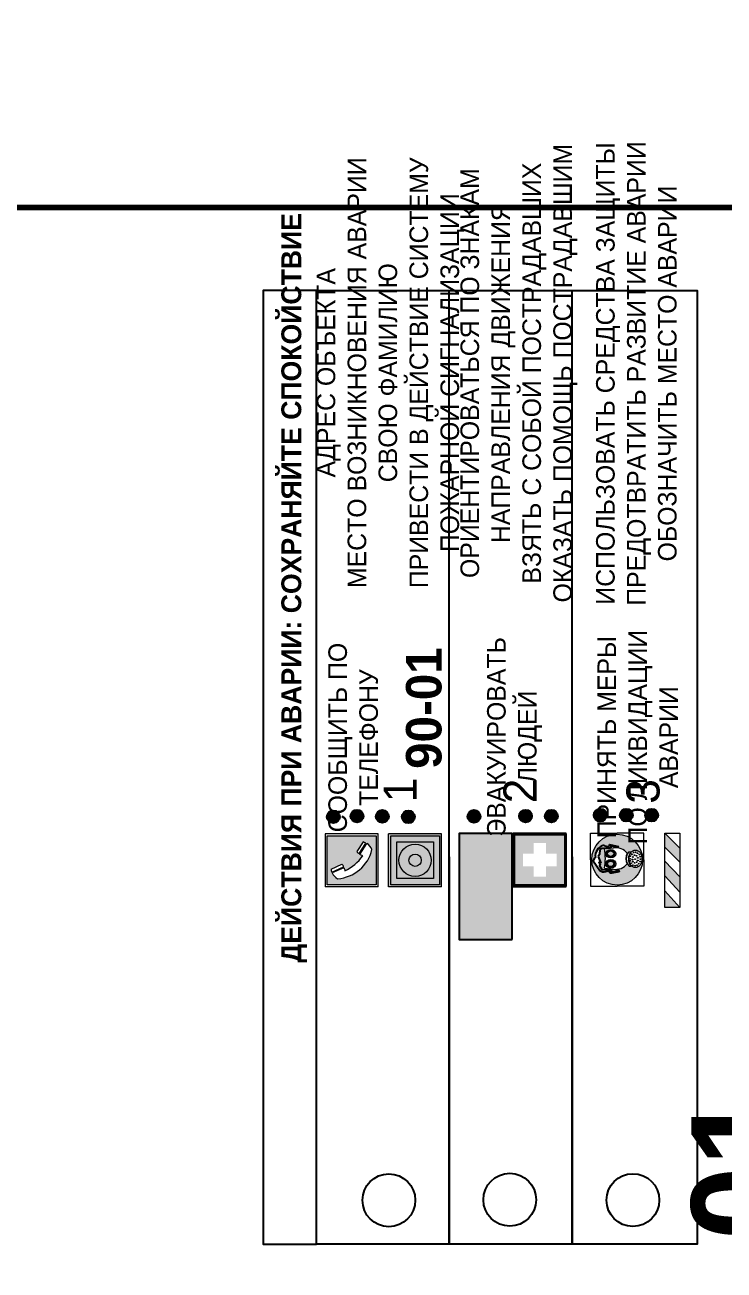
# Model space of a CAD drawing. Header units: millimetres. Extents: x 13114 to 67229, y 22859 to 38520.
# Drawn here: x 19260.1 to 19365.5, y 24905.1 to 25092.8 of the extents above; entities that cross this region are included whole.
import ezdxf

# ---------------------------------------------------------------- set-up
doc = ezdxf.new("R2010")
doc.units = ezdxf.units.MM
doc.styles.add('обычный', font='arial.ttf')

# ---------------------------------------------------------------- blocks, each defined once
blk = doc.blocks.new('A$C38D26F80')
h = blk.add_hatch(color=5)
h.dxf.hatch_style = 1
h.paths.add_polyline_path([(-8.77, -4.48, 1), (-0.19, -4.48, 1)])
h.paths.add_polyline_path([(-6.75, -3.58), (-6.75, -3.31), (-6.62, -3.22), (-6.5, -3.22), (-6.42, -3.3), (-6.39, -3.28), (-6.59, -2.23), (-6.59, -2.01), (-6.38, -1.58), (-4.76, -0.4), (-4.13, -0.79, -0.362848), (-2.1, -2.1, -0.201049), (-2.17, -2.48, 0.085434), (-2.26, -3.13), (-1.9, -3.16), (-2.25, -4.7), (-2.4, -4.59), (-2.43, -4.34), (-2.36, -4.34), (-2.14, -3.34), (-2.47, -3.42), (-2.58, -1.95), (-2.77, -1.58), (-3.58, -1.52), (-3.92, -1.26), (-5.05, -1.73), (-4.87, -1.39), (-5.41, -1.6), (-5.41, -1.46), (-6.13, -1.87), (-6.18, -3.5), (-6.56, -3.47), (-6.37, -4.59), (-6.16, -4.43), (-6.16, -4.66), (-6.36, -4.79), (-6.37, -4.8), (-6.51, -4.76)], flags=16)
h.paths.add_polyline_path([(-6.51, -4.76), (-6.36, -4.79), (-6.37, -4.8)], flags=0)
h.paths.add_polyline_path([(-5.92, -2.34, 0.089508), (-2.67, -2.35), (-2.48, -3.88, -0.268602), (-3.4, -6.18, 0.262449), (-5.2, -6.18, -0.268602), (-6.11, -3.88)], flags=16)
edge = h.paths.add_edge_path(flags=16)
edge.add_ellipse((-5.19, -3.41), major_axis=(0, 0.842), ratio=0.848992, start_angle=0, end_angle=360)
edge = h.paths.add_edge_path(flags=0)
edge.add_ellipse((-5.19, -3.39), major_axis=(0, 0.665), ratio=0.853798, start_angle=0, end_angle=360)
edge = h.paths.add_edge_path(flags=0)
edge.add_ellipse((-5.19, -3.4), major_axis=(0, 0.528), ratio=0.864094, start_angle=0, end_angle=360)
edge = h.paths.add_edge_path(flags=16)
edge.add_ellipse((-3.47, -3.4), major_axis=(0, 0.842), ratio=0.848992, start_angle=0, end_angle=360)
h.paths.add_polyline_path([(-3.13, -6.45), (-3.13, -6.84, 0.383174), (-5.57, -6.85), (-5.57, -6.49, -0.369952)], flags=16)
edge = h.paths.add_edge_path(flags=0)
edge.add_ellipse((-3.47, -3.39), major_axis=(0, 0.665), ratio=0.853798, start_angle=0, end_angle=360)
edge = h.paths.add_edge_path(flags=0)
edge.add_ellipse((-3.47, -3.4), major_axis=(0, 0.528), ratio=0.864094, start_angle=0, end_angle=360)
edge = h.paths.add_edge_path(flags=16)
edge.add_ellipse((-4.34, -7.57), major_axis=(-1.48, 0), ratio=0.744955, start_angle=0, end_angle=360)
h.paths.add_polyline_path([(-5.01, -6.85, -1), (-5.15, -6.85, -1)], flags=0)
h.paths.add_polyline_path([(-5.33, -7.14, -1), (-5.47, -7.14, -1)], flags=0)
h.paths.add_polyline_path([(-4.61, -6.71, -1), (-4.74, -6.71, -1)], flags=16)
h.paths.add_polyline_path([(-5.43, -7.51, -1), (-5.57, -7.51, -1)], flags=0)
h.paths.add_polyline_path([(-4.26, -6.67, -1), (-4.4, -6.67, -1)], flags=16)
h.paths.add_polyline_path([(-4.74, -7.14, -1), (-4.88, -7.14, -1)], flags=0)
h.paths.add_polyline_path([(-4.93, -7.43, -1), (-5.07, -7.43, -1)], flags=0)
h.paths.add_polyline_path([(-4.41, -7.07, -1), (-4.54, -7.07, -1)], flags=0)
h.paths.add_polyline_path([(-5.33, -7.87, -1), (-5.46, -7.87, -1)], flags=0)
h.paths.add_polyline_path([(-3.8, -6.71, -1), (-3.94, -6.71, -1)], flags=16)
h.paths.add_polyline_path([(-4.85, -7.78, -1), (-4.98, -7.78, -1)], flags=0)
h.paths.add_polyline_path([(-3.96, -7.14, -1), (-4.1, -7.14, -1)], flags=0)
h.paths.add_polyline_path([(-4.33, -7.53, -1), (-4.47, -7.53, -1)], flags=0)
h.paths.add_polyline_path([(-5.09, -8.12, -1), (-5.23, -8.12, -1)], flags=0)
h.paths.add_polyline_path([(-3.5, -6.94, -1), (-3.64, -6.94, -1)], flags=0)
h.paths.add_polyline_path([(-4.54, -7.97, -1), (-4.68, -7.97, -1)], flags=0)
h.paths.add_polyline_path([(-3.66, -7.39, -1), (-3.8, -7.39, -1)], flags=0)
h.paths.add_polyline_path([(-4.73, -8.35, -1), (-4.86, -8.35, -1)], flags=0)
h.paths.add_polyline_path([(-4.09, -7.96, -1), (-4.23, -7.96, -1)], flags=0)
h.paths.add_polyline_path([(-3.77, -7.74, -1), (-3.91, -7.74, -1)], flags=0)
h.paths.add_polyline_path([(-3.22, -7.27, -1), (-3.35, -7.27, -1)], flags=0)
h.paths.add_polyline_path([(-4.34, -8.4, -1), (-4.47, -8.4, -1)], flags=0)
h.paths.add_polyline_path([(-3.16, -7.61, -1), (-3.3, -7.61, -1)], flags=0)
h.paths.add_polyline_path([(-3.9, -8.35, -1), (-4.04, -8.35, -1)], flags=0)
h.paths.add_polyline_path([(-3.32, -7.91, -1), (-3.46, -7.91, -1)], flags=0)
h.paths.add_polyline_path([(-3.55, -8.23, -1), (-3.69, -8.23, -1)], flags=0)
at = {"color": 5, "lineweight": 5}
for p, q in [((-4.48, 0), (-8.96, 0)), ((-8.96, 0), (-8.96, -4.48)), ((-4.48, 0), (0, 0)), ((0, 0), (0, -4.48)), ((-6.59, -2.01), (-6.38, -1.58)), ((-6.59, -2.23), (-6.59, -2.01)), ((-6.38, -1.58), (-4.76, -0.4)), ((-6.13, -1.87), (-6.18, -3.5)), ((-5.41, -1.46), (-6.13, -1.87)), ((-4.87, -1.39), (-5.41, -1.6)), ((-5.41, -1.6), (-5.41, -1.46)), ((-3.92, -1.26), (-5.05, -1.73)), ((-5.05, -1.73), (-4.87, -1.39)), ((-4.76, -0.4), (-4.13, -0.79)), ((-3.58, -1.52), (-3.92, -1.26)), ((-2.77, -1.58), (-3.58, -1.52)), ((-2.58, -1.95), (-2.77, -1.58)), ((-2.47, -3.42), (-2.58, -1.95)), ((-6.75, -3.31), (-6.62, -3.22)), ((-6.75, -3.58), (-6.75, -3.31)), ((-6.51, -4.76), (-6.75, -3.58)), ((-6.62, -3.22), (-6.5, -3.22)), ((-6.39, -3.28), (-6.59, -2.23)), ((-6.18, -3.5), (-6.56, -3.47)), ((-6.56, -3.47), (-6.37, -4.59)), ((-6.5, -3.22), (-6.42, -3.3)), ((-6.42, -3.3), (-6.39, -3.28)), ((-5.92, -2.34), (-6.11, -3.88)), ((-2.67, -2.34), (-2.48, -3.88)), ((-2.14, -3.34), (-2.47, -3.42)), ((-2.36, -4.34), (-2.14, -3.34)), ((-1.9, -3.16), (-2.26, -3.13)), ((-2.25, -4.7), (-1.9, -3.16)), ((-8.96, -8.96), (-8.96, -4.48)), ((-6.37, -4.8), (-6.51, -4.76)), ((-6.37, -4.59), (-6.16, -4.43)), ((-6.16, -4.66), (-6.37, -4.8)), ((-6.16, -4.43), (-6.16, -4.66)), ((-2.43, -4.34), (-2.4, -4.59)), ((-2.43, -4.34), (-2.36, -4.34)), ((-2.4, -4.59), (-2.25, -4.7)), ((0, -8.96), (0, -4.48)), ((-5.57, -6.49), (-5.57, -6.85)), ((-3.13, -6.45), (-3.13, -6.84)), ((-4.48, -8.96), (-8.96, -8.96)), ((-4.48, -8.96), (0, -8.96))]:
    blk.add_line(p, q, dxfattribs=at)
at = {"color": 5}
for p, q in [((-6.59, -2.01), (-6.38, -1.58)), ((-6.59, -2.23), (-6.59, -2.01)), ((-6.38, -1.58), (-4.76, -0.4)), ((-6.13, -1.87), (-6.18, -3.5)), ((-5.41, -1.46), (-6.13, -1.87)), ((-4.87, -1.39), (-5.41, -1.6)), ((-5.41, -1.6), (-5.41, -1.46)), ((-3.92, -1.26), (-5.05, -1.73)), ((-5.05, -1.73), (-4.87, -1.39)), ((-4.76, -0.4), (-4.13, -0.79)), ((-3.58, -1.52), (-3.92, -1.26)), ((-2.77, -1.58), (-3.58, -1.52)), ((-2.58, -1.95), (-2.77, -1.58)), ((-2.47, -3.42), (-2.58, -1.95)), ((-6.75, -3.31), (-6.62, -3.22)), ((-6.75, -3.58), (-6.75, -3.31)), ((-6.51, -4.76), (-6.75, -3.58)), ((-6.62, -3.22), (-6.5, -3.22)), ((-6.39, -3.28), (-6.59, -2.23)), ((-6.18, -3.5), (-6.56, -3.47)), ((-6.56, -3.47), (-6.37, -4.59)), ((-6.5, -3.22), (-6.42, -3.3)), ((-6.42, -3.3), (-6.39, -3.28)), ((-2.14, -3.34), (-2.47, -3.42)), ((-2.36, -4.34), (-2.14, -3.34)), ((-2.26, -3.13), (-1.9, -3.16)), ((-1.9, -3.16), (-2.25, -4.7)), ((-6.37, -4.8), (-6.51, -4.76)), ((-6.36, -4.79), (-6.51, -4.76)), ((-6.37, -4.59), (-6.16, -4.43)), ((-6.16, -4.66), (-6.37, -4.8)), ((-6.16, -4.66), (-6.36, -4.79)), ((-6.16, -4.43), (-6.16, -4.66)), ((-2.4, -4.59), (-2.43, -4.34)), ((-2.43, -4.34), (-2.36, -4.34)), ((-2.25, -4.7), (-2.4, -4.59))]:
    blk.add_line(p, q, dxfattribs=at)
at = {"color": 5, "lineweight": 5}
for centre, radius in [((-4.48, -4.48), 4.29), ((-5.5, -7.51), 0.0678), ((-5.4, -7.14), 0.0678), ((-5.4, -7.87), 0.0678), ((-5.16, -8.12), 0.0678), ((-5.08, -6.85), 0.0678), ((-5, -7.43), 0.0678), ((-4.91, -7.78), 0.0678), ((-4.81, -7.14), 0.0678), ((-4.79, -8.35), 0.0678), ((-4.67, -6.71), 0.0678), ((-4.61, -7.97), 0.0678), ((-4.47, -7.07), 0.0678), ((-4.4, -7.53), 0.0678), ((-4.4, -8.4), 0.0678), ((-4.33, -6.67), 0.0678), ((-4.16, -7.96), 0.0678), ((-4.03, -7.14), 0.0678), ((-3.97, -8.35), 0.0678), ((-3.87, -6.71), 0.0678), ((-3.84, -7.74), 0.0678), ((-3.73, -7.39), 0.0678), ((-3.62, -8.23), 0.0678), ((-3.57, -6.94), 0.0678), ((-3.39, -7.91), 0.0678), ((-3.28, -7.27), 0.0678), ((-3.23, -7.61), 0.0678)]:
    blk.add_circle(centre, radius, dxfattribs=at)
at = {"color": 5}
for centre, radius, start, end in [((-3.89, -2.66), 1.88, 17.387, 97.1599), ((-2.6, -2.2), 0.511, 326.3906, 11.8614), ((-0.35, -3.07), 1.91, 162.2553, 181.7878)]:
    blk.add_arc(centre, radius, start, end, dxfattribs=at)
at = {"color": 5, "lineweight": 5}
for centre, radius, start, end in [((-2.6, -2.2), 0.513, 326.4781, 11.7739), ((-3.66, -4.24), 2.47, 171.573, 231.7124), ((-4.28, 6.66), 9.15, 259.6987, 280.1569), ((-4.93, -4.24), 2.47, 308.2876, 8.427), ((-0.47, -3.05), 1.79, 161.5846, 182.4584), ((-4.33, -7.88), 1.87, 50.358, 131.5662), ((-4.3, -7.78), 1.83, 60.5889, 119.4111), ((-4.34, -8.2), 1.82, 48.4943, 132.3565)]:
    blk.add_arc(centre, radius, start, end, dxfattribs=at)
for centre, major_axis, ratio in [((-5.19, -3.41), (0, 0.842), 0.848992), ((-5.19, -3.39), (0, 0.665), 0.853798), ((-5.19, -3.4), (0, 0.528), 0.864094), ((-3.47, -3.4), (0, 0.842), 0.848992), ((-3.47, -3.39), (0, 0.665), 0.853798), ((-3.47, -3.4), (0, 0.528), 0.864094), ((-4.34, -7.57), (-1.48, 0), 0.744955)]:
    blk.add_ellipse(centre, major_axis=major_axis, ratio=ratio, dxfattribs=at)
blk = doc.blocks.new('A$C47DD6509')
at = {"lineweight": 5}
for points in [[(-8.69, 0), (-11.19, 0), (-11.19, -2.22)], [(-4.22, 0), (-6.45, 0), (-8.91, -2.22), (-6.61, -2.22)], [(0, 0), (-2.09, 0), (-4.36, -2.22), (-2.29, -2.22)]]:
    blk.add_hatch(color=242, dxfattribs=at).paths.add_polyline_path(points)
at = {"color": 242, "lineweight": 5}
for p, q in [((-11.19, -2.22), (-8.69, 0)), ((-11.19, -2.22), (-11.19, 0)), ((-11.19, 0), (-8.69, 0)), ((-11.19, 0), (0, 0)), ((-8.91, -2.22), (-6.45, 0)), ((-6.61, -2.22), (-4.22, 0)), ((-4.36, -2.22), (-2.09, 0)), ((-2.29, -2.22), (0, 0)), ((0, 0), (0, -2.22)), ((0, -2.22), (-11.19, -2.22))]:
    blk.add_line(p, q, dxfattribs=at)
blk = doc.blocks.new('A$C32E8229D')
at = {"true_color": 0xffffff}
blk.add_hatch(color=7, dxfattribs=at).paths.add_polyline_path([(0, 0), (0, -8), (16, -8), (16, 0)])
h = blk.add_hatch(color=126)
h.paths.add_polyline_path([(0.2, -0.2), (15.8, -0.2), (15.8, -7.8), (0.2, -7.8)])
h.paths.add_polyline_path([(13.49, -2.05), (12.08, -2.05), (11.37, -2.63, 0.162397), (11.29, -2.84), (11.29, -3.63), (10.35, -3.63), (10.35, -4.05), (11.68, -4.05), (11.68, -3.48), (12.26, -4.28), (11.29, -5.1), (11.29, -6.78), (11.85, -6.78), (11.85, -5.44), (12.8, -4.64), (12.8, -5.94), (14.46, -5.94), (14.46, -5.39), (13.45, -5.39), (13.45, -3.97), (12.46, -2.59), (13.15, -2.59), (13.69, -3.34), (14.18, -3)], flags=16)
h.paths.add_polyline_path([(10.74, -1.82, 1), (11.8, -1.82, 1)], flags=16)
h.paths.add_polyline_path([(9.39, -3.59), (5.99, -3.59), (6.56, -3.03), (5.91, -3.03), (5.1, -3.83), (5.91, -4.64), (6.56, -4.64), (5.99, -4.09), (9.39, -4.09)], flags=16)
h.paths.add_polyline_path([(4.29, -1.08), (1.72, -1.08), (1.72, -6.6), (4.29, -6.6)], flags=16)
at = {"color": 126}
blk.add_lwpolyline([(16, -8), (0, -8), (0, 0), (16, 0)], close=True, dxfattribs=at)
blk = doc.blocks.new('A$C18900ED3')
h = blk.add_hatch(color=126)
h.paths.add_polyline_path([(-0.18, -0.18), (-7.02, -0.18), (-7.02, -7.02), (-0.18, -7.02)])
h.paths.add_polyline_path([(-5.89, -4.46), (-5.89, -2.77), (-4.46, -2.77), (-4.46, -1.31), (-2.77, -1.31), (-2.77, -2.77), (-1.33, -2.77), (-1.33, -4.46), (-2.77, -4.46), (-2.77, -5.89), (-4.46, -5.89), (-4.46, -4.46)], flags=16)
at = {"color": 126}
for p, q in [((-7.2, 0), (-7.2, -7.2)), ((0, 0), (-7.2, 0)), ((0, -7.2), (0, 0)), ((-7.02, -7.02), (-7.02, -0.18)), ((-7.02, -0.18), (-0.18, -0.18)), ((-0.18, -0.18), (-0.18, -7.02)), ((-7.2, -7.2), (0, -7.2)), ((-0.18, -7.02), (-7.02, -7.02))]:
    blk.add_line(p, q, dxfattribs=at)
blk = doc.blocks.new('A$C456E1F9C')
at = {"lineweight": 5}
h = blk.add_hatch(color=242, dxfattribs=at)
h.paths.add_polyline_path([(0.51, -1.47), (0.51, -13.26), (12.29, -13.26), (12.29, -1.47)])
h.paths.add_polyline_path([(5.42, -4.95, -0.254479), (4.78, -5.4), (3.52, -2.53, -0.209735), (4.23, -2.4)], flags=16)
h.paths.add_polyline_path([(8.53, -8.6), (10.87, -10.17), (10.54, -10.76), (8.03, -9.13, -0.192251)], flags=16)
h.paths.add_polyline_path([(4.61, -5.49, 0.005518), (3.87, -5.72, 0.128647), (7.49, -10.01, 0.00809), (7.83, -9.33), (10.47, -10.97, -0.16736), (8.99, -12.25, -0.327862), (1.95, -3.95, -0.166952), (3.36, -2.62)], flags=16)
at = {"color": 242, "lineweight": 5}
for p, q in [((0, -13.77), (0, -0.97)), ((12.8, -0.97), (0, -0.97)), ((4.61, -5.49), (3.36, -2.62)), ((3.52, -2.53), (4.78, -5.4)), ((4.23, -2.4), (5.42, -4.95)), ((12.8, -13.77), (12.8, -0.97)), ((10.81, -10.12), (8.53, -8.6)), ((7.83, -9.33), (10.47, -10.97)), ((8.03, -9.13), (10.54, -10.76)), ((10.54, -10.76), (10.8, -10.3)), ((10.8, -10.3), (10.81, -10.12)), ((0, -13.77), (12.8, -13.77))]:
    blk.add_line(p, q, dxfattribs=at)
blk.add_lwpolyline([(0.51, -1.47), (12.29, -1.47), (12.29, -13.26), (0.51, -13.26)], close=True, dxfattribs=at)
for centre, radius, start, end in [((4.59, -5.34), 2.99, 114.2845, 152.1974), ((4.02, -3.27), 0.891, 76.3284, 123.7092), ((11.12, -3.31), 9.19, 183.9915, 256.6009), ((14.98, -39.1), 35.17, 107.1487, 108.4135), ((13.86, -0.94), 11.08, 205.5536, 234.8762), ((4.68, -4.59), 0.824, 276.9621, 334.0723), ((8.94, -9.5), 0.989, 114.4092, 157.9388), ((-13.31, 0.8), 23.44, 332.5487, 334.4027), ((7.87, -9.46), 3, 291.9291, 329.9329)]:
    blk.add_arc(centre, radius, start, end, dxfattribs=at)
blk = doc.blocks.new('A$C54414219')
at = {"true_color": 0xffffff}
h = blk.add_hatch(color=7, dxfattribs=at)
h.paths.add_polyline_path([(2.39, -9.45), (2.39, -18.3), (11.23, -18.3), (11.23, -9.45)], flags=0)
h.paths.add_polyline_path([(10.71, -13.87, -1), (2.92, -13.87, -1)], flags=0)
h.paths.add_polyline_path([(8.3, -13.87, -1), (5.33, -13.87, -1)], flags=0)
h.paths.add_polyline_path([(0.41, -7.47), (0.41, -20.27), (13.21, -20.27), (13.21, -7.47)])
h.paths.add_polyline_path([(0.92, -19.77), (12.71, -19.77), (12.71, -7.98), (0.92, -7.98)], flags=16)
h.paths.add_polyline_path([(11.23, -9.45), (11.23, -18.3), (2.39, -18.3), (2.39, -9.45)], flags=0)
at = {"lineweight": 5}
h = blk.add_hatch(color=242, dxfattribs=at)
h.paths.add_polyline_path([(12.71, -7.98), (0.92, -7.98), (0.92, -19.77), (12.71, -19.77)])
h.paths.add_polyline_path([(11.23, -18.3), (2.39, -18.3), (2.39, -9.45), (11.23, -9.45)], flags=16)
h.paths.add_polyline_path([(10.71, -13.87, -1), (2.92, -13.87, -1)], flags=0)
h.paths.add_polyline_path([(8.3, -13.87, -1), (5.33, -13.87, -1)], flags=0)
at = {"true_color": 0xffffff}
h = blk.add_hatch(color=7, dxfattribs=at)
h.paths.add_polyline_path([(2.39, -9.45), (2.39, -18.3), (11.23, -18.3), (11.23, -9.45)])
h.paths.add_polyline_path([(10.71, -13.87, -1), (2.92, -13.87, -1)], flags=16)
h.paths.add_polyline_path([(8.3, -13.87, -1), (5.33, -13.87, -1)], flags=0)
at = {"lineweight": 5}
h = blk.add_hatch(color=242, dxfattribs=at)
h.paths.add_polyline_path([(2.92, -13.87, 1), (10.71, -13.87, 1)])
h.paths.add_polyline_path([(8.3, -13.87, -1), (5.33, -13.87, -1)], flags=16)
at = {"color": 242, "lineweight": 5}
for p, q in [((0.41, -20.27), (0.41, -7.47)), ((0.41, -7.47), (13.21, -7.47)), ((0.41, -7.47), (13.21, -7.47)), ((13.21, -20.27), (13.21, -7.47)), ((0.41, -20.27), (13.21, -20.27))]:
    blk.add_line(p, q, dxfattribs=at)
for points in [[(0.92, -7.98), (12.71, -7.98), (12.71, -19.77), (0.92, -19.77)], [(2.39, -9.45), (11.23, -9.45), (11.23, -18.3), (2.39, -18.3)]]:
    blk.add_lwpolyline(points, close=True, dxfattribs=at)
for radius in [3.89, 1.49]:
    blk.add_circle((6.81, -13.87), radius, dxfattribs=at)

msp = doc.modelspace()

# ---------------------------------------------------------------- hatches: boundary and pattern name
at = {"lineweight": 0}
h = msp.add_hatch(color=256, dxfattribs=at)
h.dxf.hatch_style = 1
h.paths.add_polyline_path([(19305.61, 24973.42, 1), (19307.55, 24973.42, 1)])
h = msp.add_hatch(color=256, dxfattribs=at)
h.dxf.hatch_style = 1
h.paths.add_polyline_path([(19309.2, 24973.52, 1), (19311.13, 24973.52, 1)])
h = msp.add_hatch(color=256, dxfattribs=at)
h.dxf.hatch_style = 1
h.paths.add_polyline_path([(19313.01, 24973.48, 1), (19314.94, 24973.48, 1)])
h = msp.add_hatch(color=256, dxfattribs=at)
h.dxf.hatch_style = 1
h.paths.add_polyline_path([(19316.94, 24973.4, 1), (19318.87, 24973.4, 1)])
h = msp.add_hatch(color=256, dxfattribs=at)
h.dxf.hatch_style = 1
h.paths.add_polyline_path([(19326.82, 24973.48, 1), (19328.75, 24973.48, 1)])
h = msp.add_hatch(color=256, dxfattribs=at)
h.dxf.hatch_style = 1
h.paths.add_polyline_path([(19334.6, 24973.52, 1), (19336.54, 24973.52, 1)])
h = msp.add_hatch(color=256, dxfattribs=at)
h.dxf.hatch_style = 1
h.paths.add_polyline_path([(19338.5, 24973.52, 1), (19340.44, 24973.52, 1)])
h = msp.add_hatch(color=256, dxfattribs=at)
h.dxf.hatch_style = 1
h.paths.add_polyline_path([(19345.86, 24973.67, 1), (19347.79, 24973.67, 1)])
h = msp.add_hatch(color=256, dxfattribs=at)
h.dxf.hatch_style = 1
h.paths.add_polyline_path([(19349.8, 24973.67, 1), (19351.73, 24973.67, 1)])
h = msp.add_hatch(color=256, dxfattribs=at)
h.dxf.hatch_style = 1
h.paths.add_polyline_path([(19353.64, 24973.67, 1), (19355.57, 24973.67, 1)])

# ---------------------------------------------------------------- linework, layer by layer
at = {"color": 6, "lineweight": 100}
for points in [[(18857.94, 25065.27), (19457.94, 25065.27), (19457.94, 25460.27), (18857.94, 25460.27)], [(18857.94, 24670.27), (19457.94, 24670.27), (19457.94, 25065.27), (18857.94, 25065.27)]]:
    msp.add_lwpolyline(points, close=True, dxfattribs=at)
for points in [[(19304.04, 24908.97), (19304.04, 25052.74), (19295.99, 25052.74), (19295.99, 24908.97)], [(19304.04, 24908.97), (19304.04, 25052.74), (19361.44, 25052.74), (19361.44, 24908.97)]]:
    msp.add_lwpolyline(points, close=True)
for points in [[(19324.04, 24967.39), (19324.04, 24908.97), (19324.04, 25052.74)], [(19342.61, 24967.39), (19342.61, 24908.97), (19342.61, 25052.74)]]:
    msp.add_lwpolyline(points)
for centre, radius in [((19306.58, 24973.42), 0.966), ((19310.16, 24973.52), 0.966), ((19313.97, 24973.48), 0.966), ((19317.9, 24973.4), 0.966), ((19327.79, 24973.48), 0.966), ((19335.57, 24973.52), 0.966), ((19339.47, 24973.52), 0.966), ((19346.83, 24973.67), 0.966), ((19350.77, 24973.67), 0.966), ((19354.6, 24973.67), 0.966), ((19314.96, 24915.6), 3.98), ((19333.19, 24915.69), 3.98), ((19351.77, 24915.63), 3.98)]:
    msp.add_circle(centre, radius)

# ---------------------------------------------------------------- block references
at = {"rotation": 90}
for name, p, xscale, yscale, zscale in [('A$C456E1F9C', (19304.76, 24962.86), 0.625, 0.625, 0.625), ('A$C54414219', (19310.25, 24962.6), 0.625, 0.625, 0.625), ('A$C18900ED3', (19333.72, 24970.92), 1.111111111007631, 1.111111111007631, 1.111111111007631), ('A$C38D26F80', (19345.39, 24970.95), 0.8928571427240968, 0.8928571427240968, 0.8928571427240968)]:
    msp.add_blockref(name, p, dxfattribs=dict(at, xscale=xscale, yscale=yscale, zscale=zscale))
at = {"xscale": -1, "rotation": 90}
msp.add_blockref('A$C32E8229D', (19325.57, 24970.92), dxfattribs=at)
at = {"color": 242, "true_color": 0xc1121c, "rotation": 90}
msp.add_blockref('A$C47DD6509', (19356.6, 24970.95), dxfattribs=at)

# ---------------------------------------------------------------- texts
at = {"lineweight": 0, "attachment_point": 5, "rotation": 90, "style": 'обычный'}
for s, insert, char_height, width in [('\\pi-8.4,l8.4,t8.4;{\\fProxima Nova Rg|b0|i0|c204|p2;ОРИЕНТИРОВАТЬСЯ ПО ЗНАКАМ \\PНАПРАВЛЕНИЯ ДВИЖЕНИЯ\\PВЗЯТЬ С СОБОЙ ПОСТРАДАВШИХ\\PОКАЗАТЬ ПОМОЩЬ ПОСТРАДАВШИМ}', (19334.57, 25040.3), 2.8, 126.6484), ('\\pi-8.4,l8.4,t8.4;{\\fProxima Nova Rg|b0|i0|c204|p2;ИСПОЛЬЗОВАТЬ СРЕДСТВА ЗАЩИТЫ \\PПРЕДОТВРАТИТЬ РАЗВИТИЕ АВАРИИ\\PОБОЗНАЧИТЬ МЕСТО АВАРИИ}', (19352.3, 25040.24), 2.8, 126.6484), ('\\pi-8.4,l8.4,t8.4;{\\fProxima Nova Rg|b0|i0|c204|p2;АДРЕС ОБЪЕКТА\\PМЕСТО ВОЗНИКНОВЕНИЯ АВАРИИ\\PСВОЮ ФАМИЛИЮ\\PПРИВЕСТИ В ДЕЙСТВИЕ СИСТЕМУ \\PПОЖАРНОЙ СИГНАЛИЗАЦИИ}', (19315.21, 25040.36), 2.8, 126.6484), ('{\\fProxima Nova Rg|b1|i0|c204|p2;ДЕЙСТВИЯ ПРИ АВАРИИ: СОХРАНЯЙТЕ СПОКОЙСТВИЕ\\H1.6644x; }', (19300.68, 25007.92), 3, 175.1736), ('{\\fProxima Nova Rg|b0|i0|c204|p2;ПРИНЯТЬ МЕРЫ \\PПО ЛИКВИДАЦИИ \\PАВАРИИ}', (19352.49, 24985.42), 2.8, 126.6484), ('{\\fProxima Nova Rg|b0|i0|c204|p2;СООБЩИТЬ ПО \\PТЕЛЕФОНУ}', (19309.59, 24985.36), 2.8, 126.6484), ('{\\fProxima Nova Rg|b0|i0|c204|p2;ЭВАКУИРОВАТЬ \\PЛЮДЕЙ}', (19333.91, 24985.46), 2.8, 126.6484), ('{\\fProxima Nova Rg|b1|i0|c204|p2;\\H1.0714x;90-01\\fProxima Nova Rg|b0|i0|c204|p2;\\H0.93331x; \\H1.3449x; }', (19320.26, 24989.8), 5, 126.6484), ('{\\fProxima Nova Rg|b0|i0|c204|p2;1\\H1.1667x; }', (19316.66, 24977.46), 5, 126.6484), ('{\\fProxima Nova Rg|b0|i0|c204|p2;2\\H1.1967x; }', (19334.74, 24977.31), 5, 126.6484), ('{\\fProxima Nova Rg|b0|i0|c204|p2;3\\H1.1967x; }', (19353.32, 24977.24), 5, 126.6484), ('{\\fProxima Nova Rg|b1|i0|c204|p2;\\H1.0714x;90-01\\fProxima Nova Rg|b0|i0|c204|p2;\\H0.93331x; \\H1.3449x; }', (19368.19, 24906.22), 14, 126.6484)]:
    msp.add_mtext(s, dxfattribs=dict(at, insert=insert, char_height=char_height, width=width))

doc.saveas('drawing.dxf')
